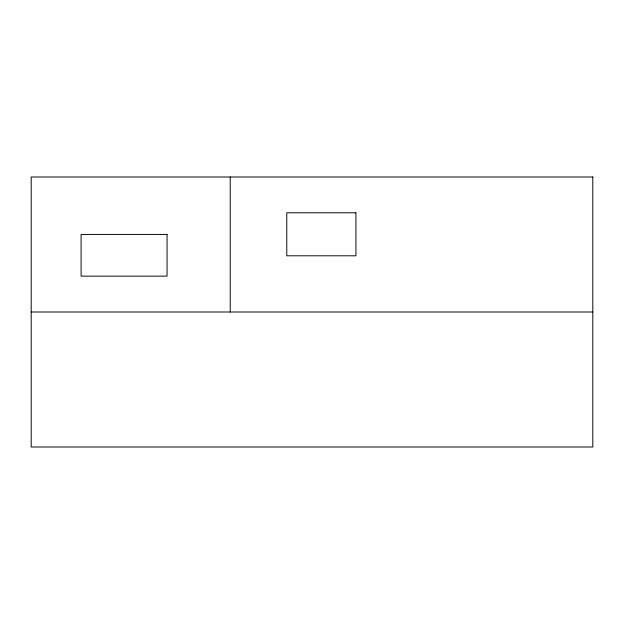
<?xml version="1.0" encoding="UTF-8"?>
<svg xmlns="http://www.w3.org/2000/svg" width="624" height="624" viewBox="0 0 624 624"><rect width="100%" height="100%" fill="white"/><g stroke="black" fill="none" stroke-linecap="round" stroke-linejoin="round"><path stroke-width="0.94" d="M31.2 312L592.8 312M230.233 176.998L230.233 312M592.8 176.998L31.2 176.998L31.2 447.002L592.8 447.002L592.8 176.998M355.93 212.792L286.775 212.792L286.775 255.793L355.93 255.793L355.93 212.792M167.06 234.437L81.097 234.437L81.097 276.136L167.06 276.136L167.06 234.437"/></g></svg>
